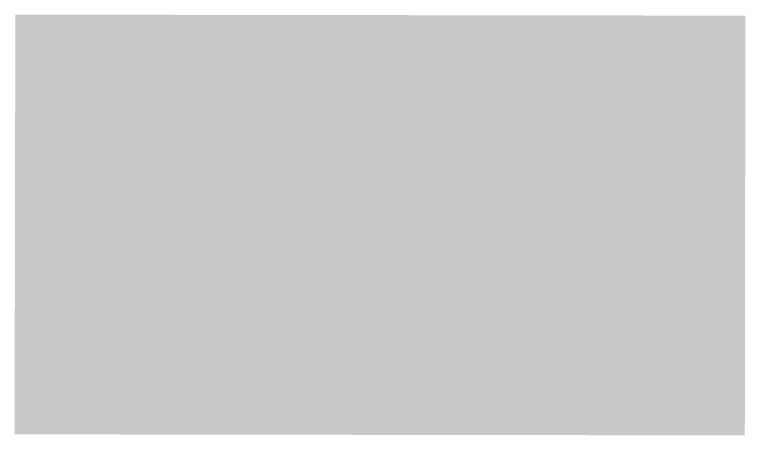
# Model space of a CAD drawing. Extents: x 487952 to 501475, y 6030928 to 6046516.
# Drawn here: x 500163 to 501475, y 6042879 to 6043635 of the extents above; entities that cross this region are included whole.
import ezdxf

# ---------------------------------------------------------------- set-up
doc = ezdxf.new("R2010")
doc.units = 0
doc.header["$LTSCALE"] = 5
doc.layers.add('AS-TARGET-GAS-H', color=181, linetype='Continuous')

msp = doc.modelspace()

# ---------------------------------------------------------------- hatches: boundary and pattern name
at = {"layer": 'AS-TARGET-GAS-H'}
h = msp.add_hatch(color=256, dxfattribs=at)
h.dxf.hatch_style = 1
edge = h.paths.add_edge_path(flags=17)
edge.add_line((500163.879, 6043635.263), (500178.872, 6043635.237))
edge.add_line((500178.872, 6043635.237), (500177.602, 6042896.143))
edge.add_line((500177.602, 6042896.143), (501458.574, 6042894.307))
edge.add_line((501458.574, 6042894.307), (501459.573, 6043633.416))
edge.add_line((501459.573, 6043633.416), (501474.565, 6043633.395))
edge.add_line((501474.565, 6043633.395), (501459.573, 6043633.416))
h.paths.add_polyline_path([(501459.573, 6043633.416), (501474.565, 6043633.395)], flags=16)
edge = h.paths.add_edge_path()
edge.add_line((500163.879, 6043635.263), (500178.872, 6043635.237))
edge.add_line((500178.872, 6043635.237), (500177.602, 6042896.143))
edge.add_line((500177.602, 6042896.143), (501458.574, 6042894.307))
edge.add_line((501458.574, 6042894.307), (501459.573, 6043633.416))
edge.add_line((501474.565, 6043633.395), (501459.573, 6043633.416))
edge.add_line((501473.546, 6042879.293), (501474.565, 6043633.395))
edge.add_line((501473.546, 6042879.293), (500162.584, 6042881.173))
edge.add_line((500162.584, 6042881.173), (500163.879, 6043635.263))
h = msp.add_hatch(color=256, dxfattribs=at)
h.dxf.hatch_style = 1
edge = h.paths.add_edge_path(flags=17)
edge.add_line((500163.879, 6043635.263), (500178.872, 6043635.237))
edge.add_line((500178.872, 6043635.237), (500177.602, 6042896.143))
edge.add_line((500177.602, 6042896.143), (501458.574, 6042894.307))
edge.add_line((501458.574, 6042894.307), (501459.573, 6043633.416))
edge.add_line((501459.573, 6043633.416), (501474.565, 6043633.395))
edge.add_line((501474.565, 6043633.395), (501459.573, 6043633.416))
h.paths.add_polyline_path([(501459.573, 6043633.416), (501474.565, 6043633.395)], flags=16)
edge = h.paths.add_edge_path()
edge.add_line((500163.879, 6043635.263), (500178.872, 6043635.237))
edge.add_line((500178.872, 6043635.237), (500177.602, 6042896.143))
edge.add_line((500177.602, 6042896.143), (501458.574, 6042894.307))
edge.add_line((501458.574, 6042894.307), (501459.573, 6043633.416))
edge.add_line((501474.565, 6043633.395), (501459.573, 6043633.416))
edge.add_line((501473.546, 6042879.293), (501474.565, 6043633.395))
edge.add_line((501473.546, 6042879.293), (500162.584, 6042881.173))
edge.add_line((500162.584, 6042881.173), (500163.879, 6043635.263))
h = msp.add_hatch(color=256, dxfattribs=at)
h.dxf.hatch_style = 1
edge = h.paths.add_edge_path(flags=17)
edge.add_line((500163.879, 6043635.263), (500178.872, 6043635.237))
edge.add_line((500178.872, 6043635.237), (500177.602, 6042896.143))
edge.add_line((500177.602, 6042896.143), (501458.574, 6042894.307))
edge.add_line((501458.574, 6042894.307), (501459.573, 6043633.416))
edge.add_line((501459.573, 6043633.416), (501474.565, 6043633.395))
edge.add_line((501474.565, 6043633.395), (501459.573, 6043633.416))
h.paths.add_polyline_path([(501459.573, 6043633.416), (501474.565, 6043633.395)], flags=16)
edge = h.paths.add_edge_path()
edge.add_line((500163.879, 6043635.263), (500178.872, 6043635.237))
edge.add_line((500178.872, 6043635.237), (500177.602, 6042896.143))
edge.add_line((500177.602, 6042896.143), (501458.574, 6042894.307))
edge.add_line((501458.574, 6042894.307), (501459.573, 6043633.416))
edge.add_line((501474.565, 6043633.395), (501459.573, 6043633.416))
edge.add_line((501473.546, 6042879.293), (501474.565, 6043633.395))
edge.add_line((501473.546, 6042879.293), (500162.584, 6042881.173))
edge.add_line((500162.584, 6042881.173), (500163.879, 6043635.263))
h = msp.add_hatch(color=256, dxfattribs=at)
h.dxf.hatch_style = 1
h.paths.add_polyline_path([(501459.573, 6043633.416), (501474.565, 6043633.395)], flags=0)
edge = h.paths.add_edge_path(flags=17)
edge.add_line((500163.879, 6043635.263), (500178.872, 6043635.237))
edge.add_line((500178.872, 6043635.237), (500177.602, 6042896.143))
edge.add_line((500177.602, 6042896.143), (501458.574, 6042894.307))
edge.add_line((501458.574, 6042894.307), (501459.573, 6043633.416))
edge.add_line((501474.565, 6043633.395), (501459.573, 6043633.416))
edge.add_line((501473.546, 6042879.293), (501474.565, 6043633.395))
edge.add_line((501473.546, 6042879.293), (500162.584, 6042881.173))
edge.add_line((500162.584, 6042881.173), (500163.879, 6043635.263))
h = msp.add_hatch(color=256, dxfattribs=at)
h.dxf.hatch_style = 1
h.paths.add_polyline_path([(501459.573, 6043633.416), (501474.565, 6043633.395)], flags=0)
edge = h.paths.add_edge_path(flags=17)
edge.add_line((500163.879, 6043635.263), (500178.872, 6043635.237))
edge.add_line((500163.879, 6043635.263), (500162.584, 6042881.173))
edge.add_line((500162.584, 6042881.173), (501473.546, 6042879.293))
edge.add_line((501473.546, 6042879.293), (501474.565, 6043633.395))
edge.add_line((501459.573, 6043633.416), (501474.565, 6043633.395))
edge.add_line((501458.574, 6042894.307), (501459.573, 6043633.416))
edge.add_line((500177.602, 6042896.143), (501458.574, 6042894.307))
edge.add_line((500178.872, 6043635.237), (500177.602, 6042896.143))

doc.saveas('drawing.dxf')
